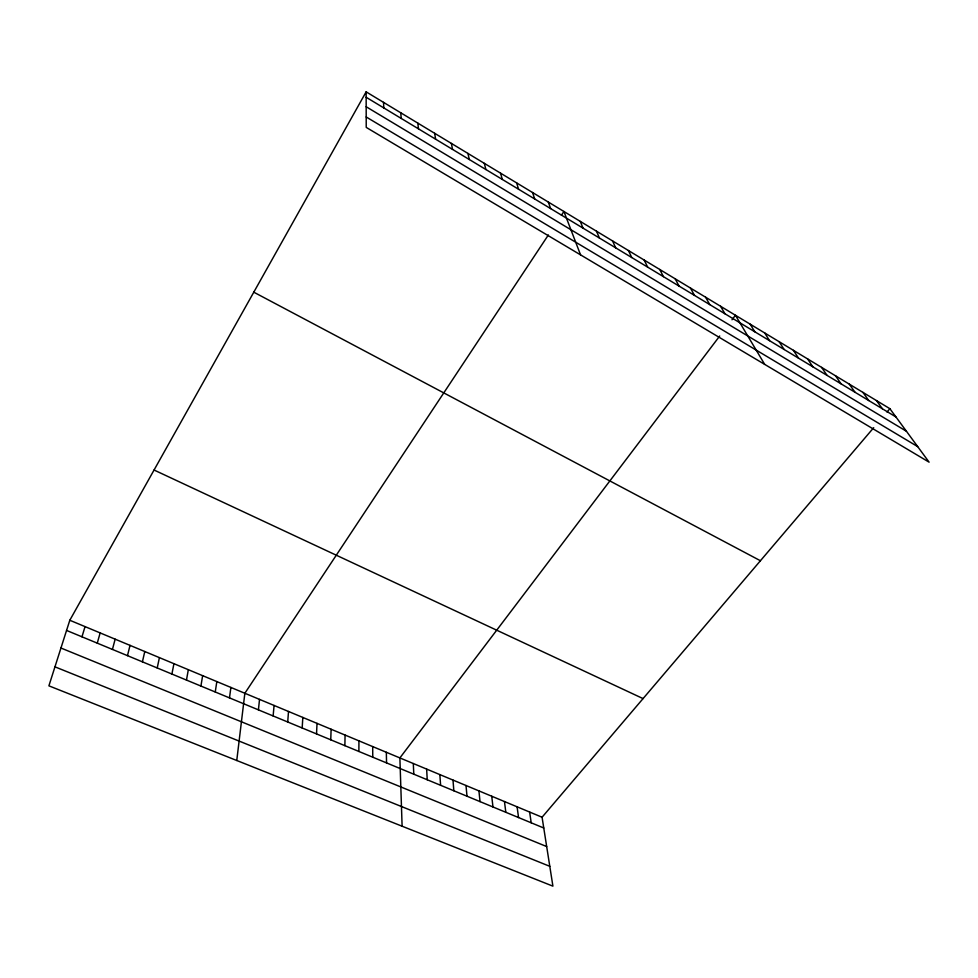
<?xml version="1.0" encoding="UTF-8"?>
<svg xmlns="http://www.w3.org/2000/svg" width="978" height="978" viewBox="0 0 978 978"><rect width="100%" height="100%" fill="white"/><g stroke="black" fill="none" stroke-linecap="round" stroke-linejoin="round"><path stroke-width="1.47" d="M358.877 751.459L358.938 740.847M344.879 745.664L345.075 735.065M330.76 739.82L331.102 729.233M316.53 733.928L317.019 723.365M302.178 727.987L302.825 717.436M287.715 721.996L288.51 711.471M273.131 715.957L274.072 705.456M258.424 709.869L259.525 699.38M236.762 760.505L244.855 693.268L548.352 234.989M229.488 697.889L230.894 687.448M215.258 691.996L216.823 681.568M200.918 686.055L202.642 675.664M186.468 680.077L188.338 669.698M171.896 674.05L173.937 663.683M157.213 667.962L159.414 657.632M142.409 661.837L144.781 651.531M127.482 655.651L130.025 645.37M112.433 649.429L115.147 639.172M97.262 643.145L100.159 632.913M81.981 636.812L85.037 626.617M366.139 91.846L366.224 127.397L929.1 462.166L889.87 408.682L366.139 91.846L69.805 620.26L48.9 685.835L552.912 886.154L542.069 817.229L873.709 427.667M561.445 215.209L563.915 211.48L580.553 254.867M719.71 336.004L399.88 757.926L402.105 826.214M732.009 319.769L735.432 315.246L764.686 364.378M887.009 412.044L889.87 408.682M54.951 666.837L549.795 866.325M60.954 648.023L546.678 846.557M66.553 630.431L543.768 827.999M69.805 620.26L542.069 817.229M154.059 470.027L643.059 698.598M253.791 292.19L760.419 560.736M366.2 116.981L917.706 446.628M366.175 106.749L906.447 431.274M366.163 97.274L895.946 416.958M876.471 400.577L882.413 408.792M862.951 392.398L868.757 400.552M849.307 384.134L854.98 392.239M835.53 375.809L841.068 383.841M821.63 367.398L827.033 375.369M807.596 358.902L812.852 366.823M793.439 350.332L798.549 358.192M779.136 341.689L784.111 349.476M764.71 332.96L769.527 340.674M750.138 324.146L754.808 331.799M720.59 306.273L724.942 313.767M705.603 297.202L709.784 304.623M690.468 288.045L694.49 295.393M675.187 278.803L679.038 286.077M659.759 269.463L663.426 276.652M644.172 260.038L647.668 267.153M628.438 250.515L631.751 257.544M612.546 240.906L615.675 247.837M596.494 231.199L599.441 238.045M580.284 221.395L583.035 228.143M548.291 202.043L550.663 208.607M532.533 192.495L534.709 198.986M516.616 182.874L518.584 189.255M500.54 173.143L502.313 179.439M484.318 163.326L485.883 169.524M467.924 153.412L469.293 159.512M451.384 143.411L452.533 149.402M434.672 133.301L435.601 139.182M529.624 812.033L531.213 822.804M517.093 806.813L518.56 817.571M504.465 801.544L505.822 812.29M417.789 123.094L418.498 128.864M491.738 796.239L492.973 806.972M478.927 790.884L480.027 801.618M466.005 785.505L466.995 796.214M400.748 112.776L401.224 118.448M452.985 780.065L453.841 790.774M439.856 774.6L440.601 785.285M426.64 769.087L427.239 779.759M383.535 102.36L383.779 107.91M413.303 763.525L413.792 774.197M386.334 752.278L386.554 762.913M372.691 746.581L372.765 757.204"/></g></svg>
